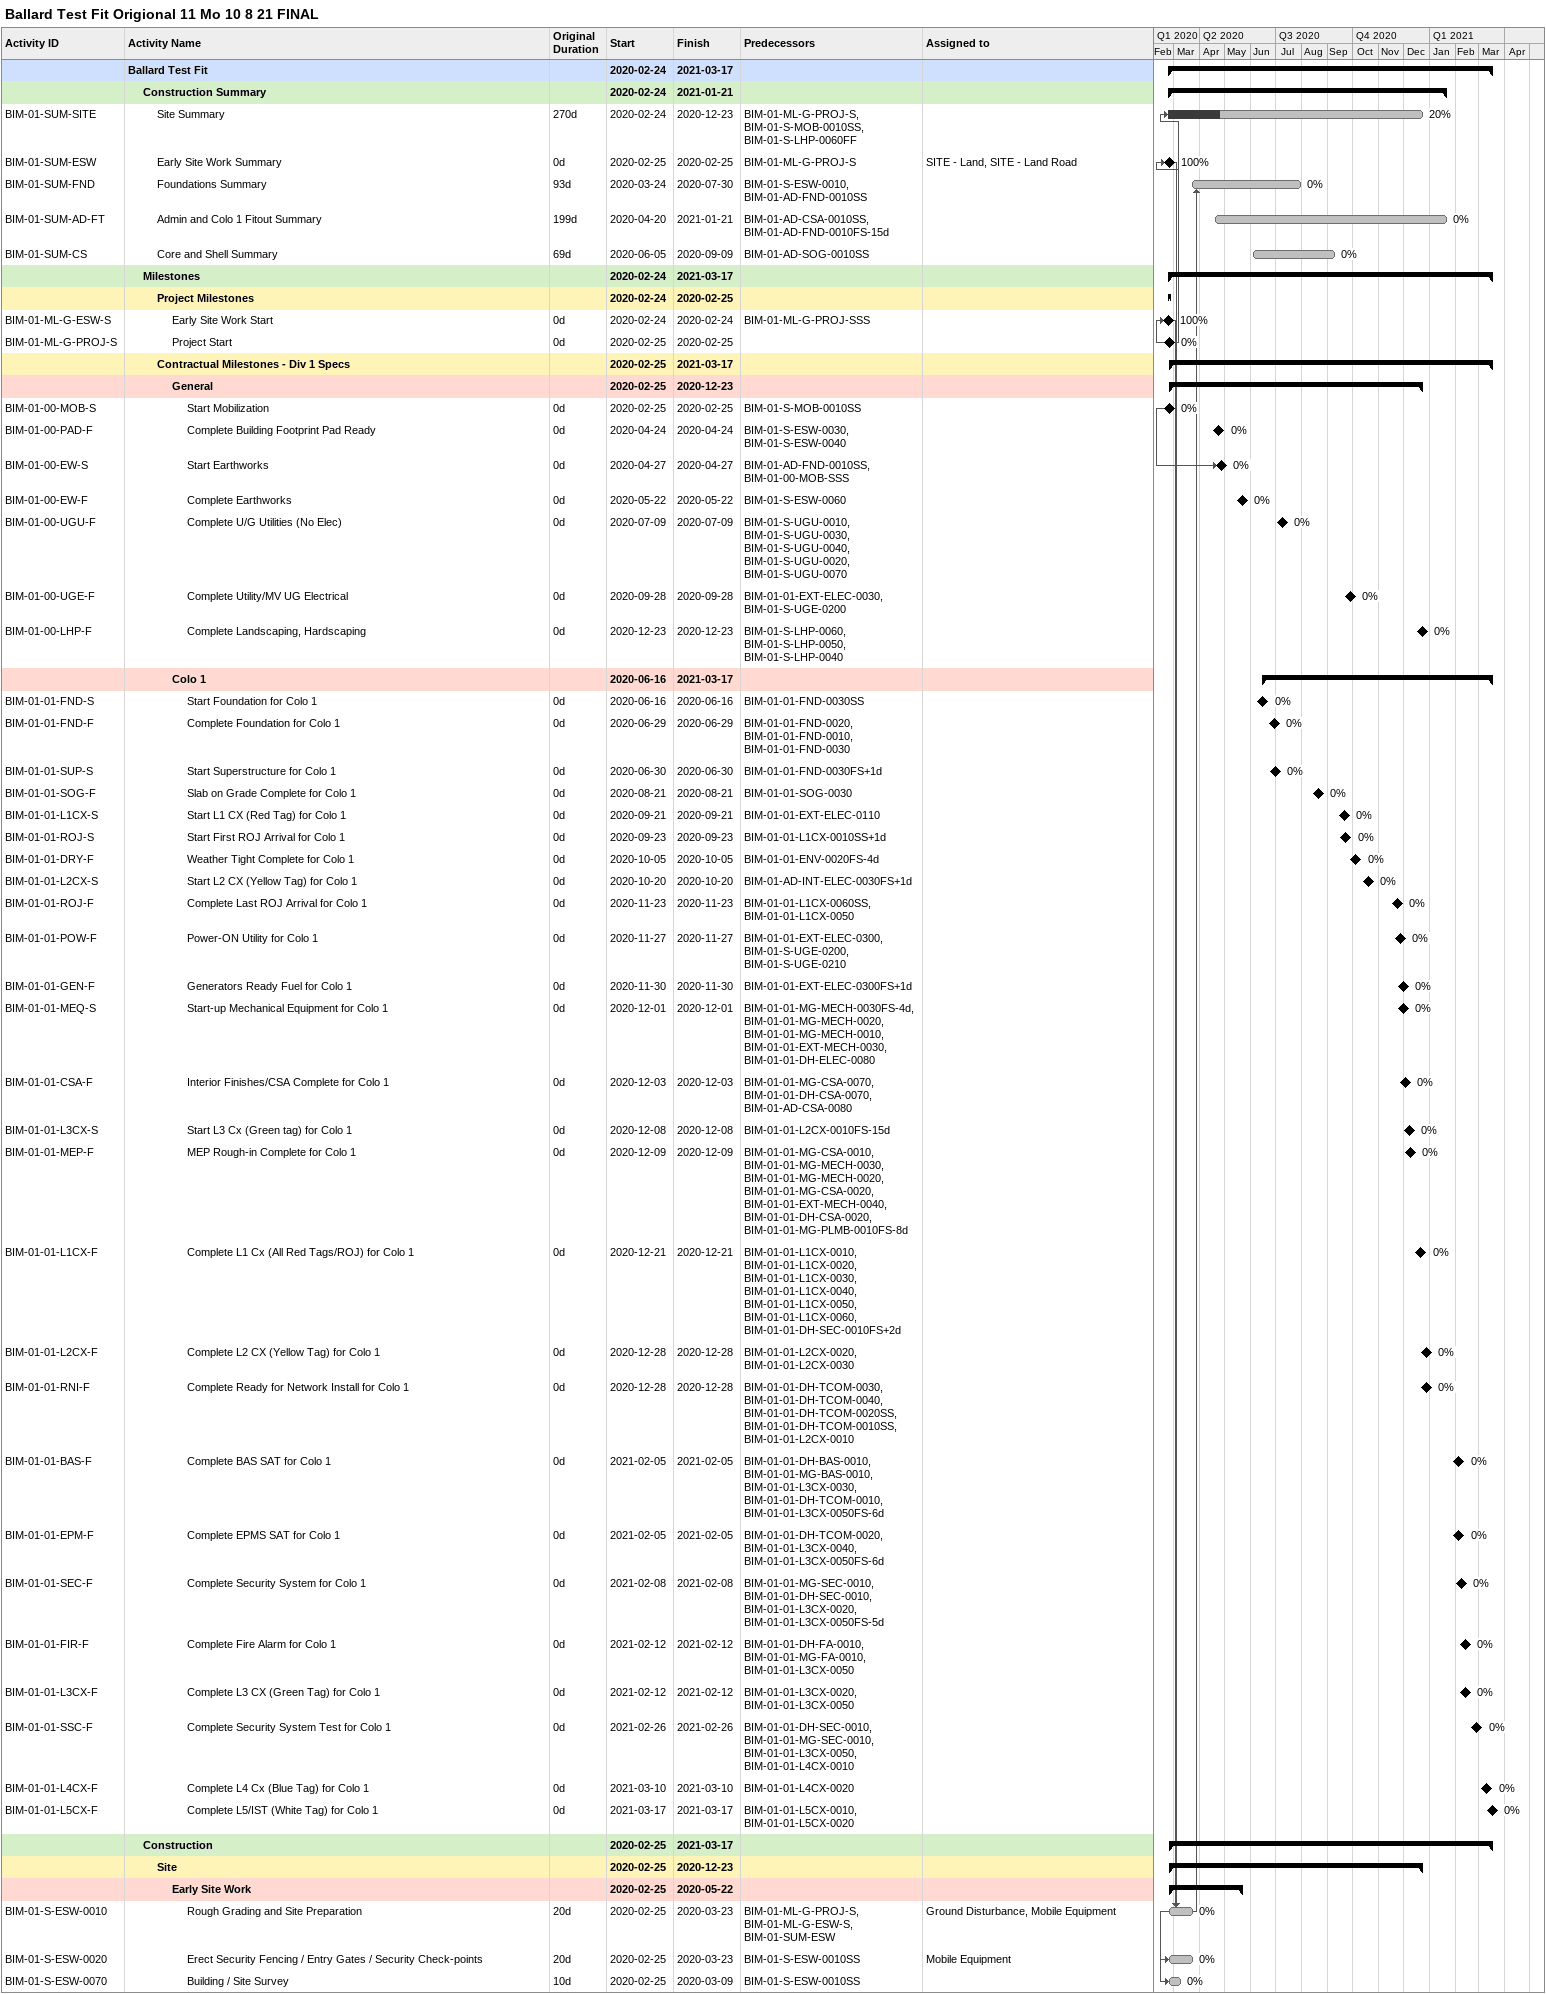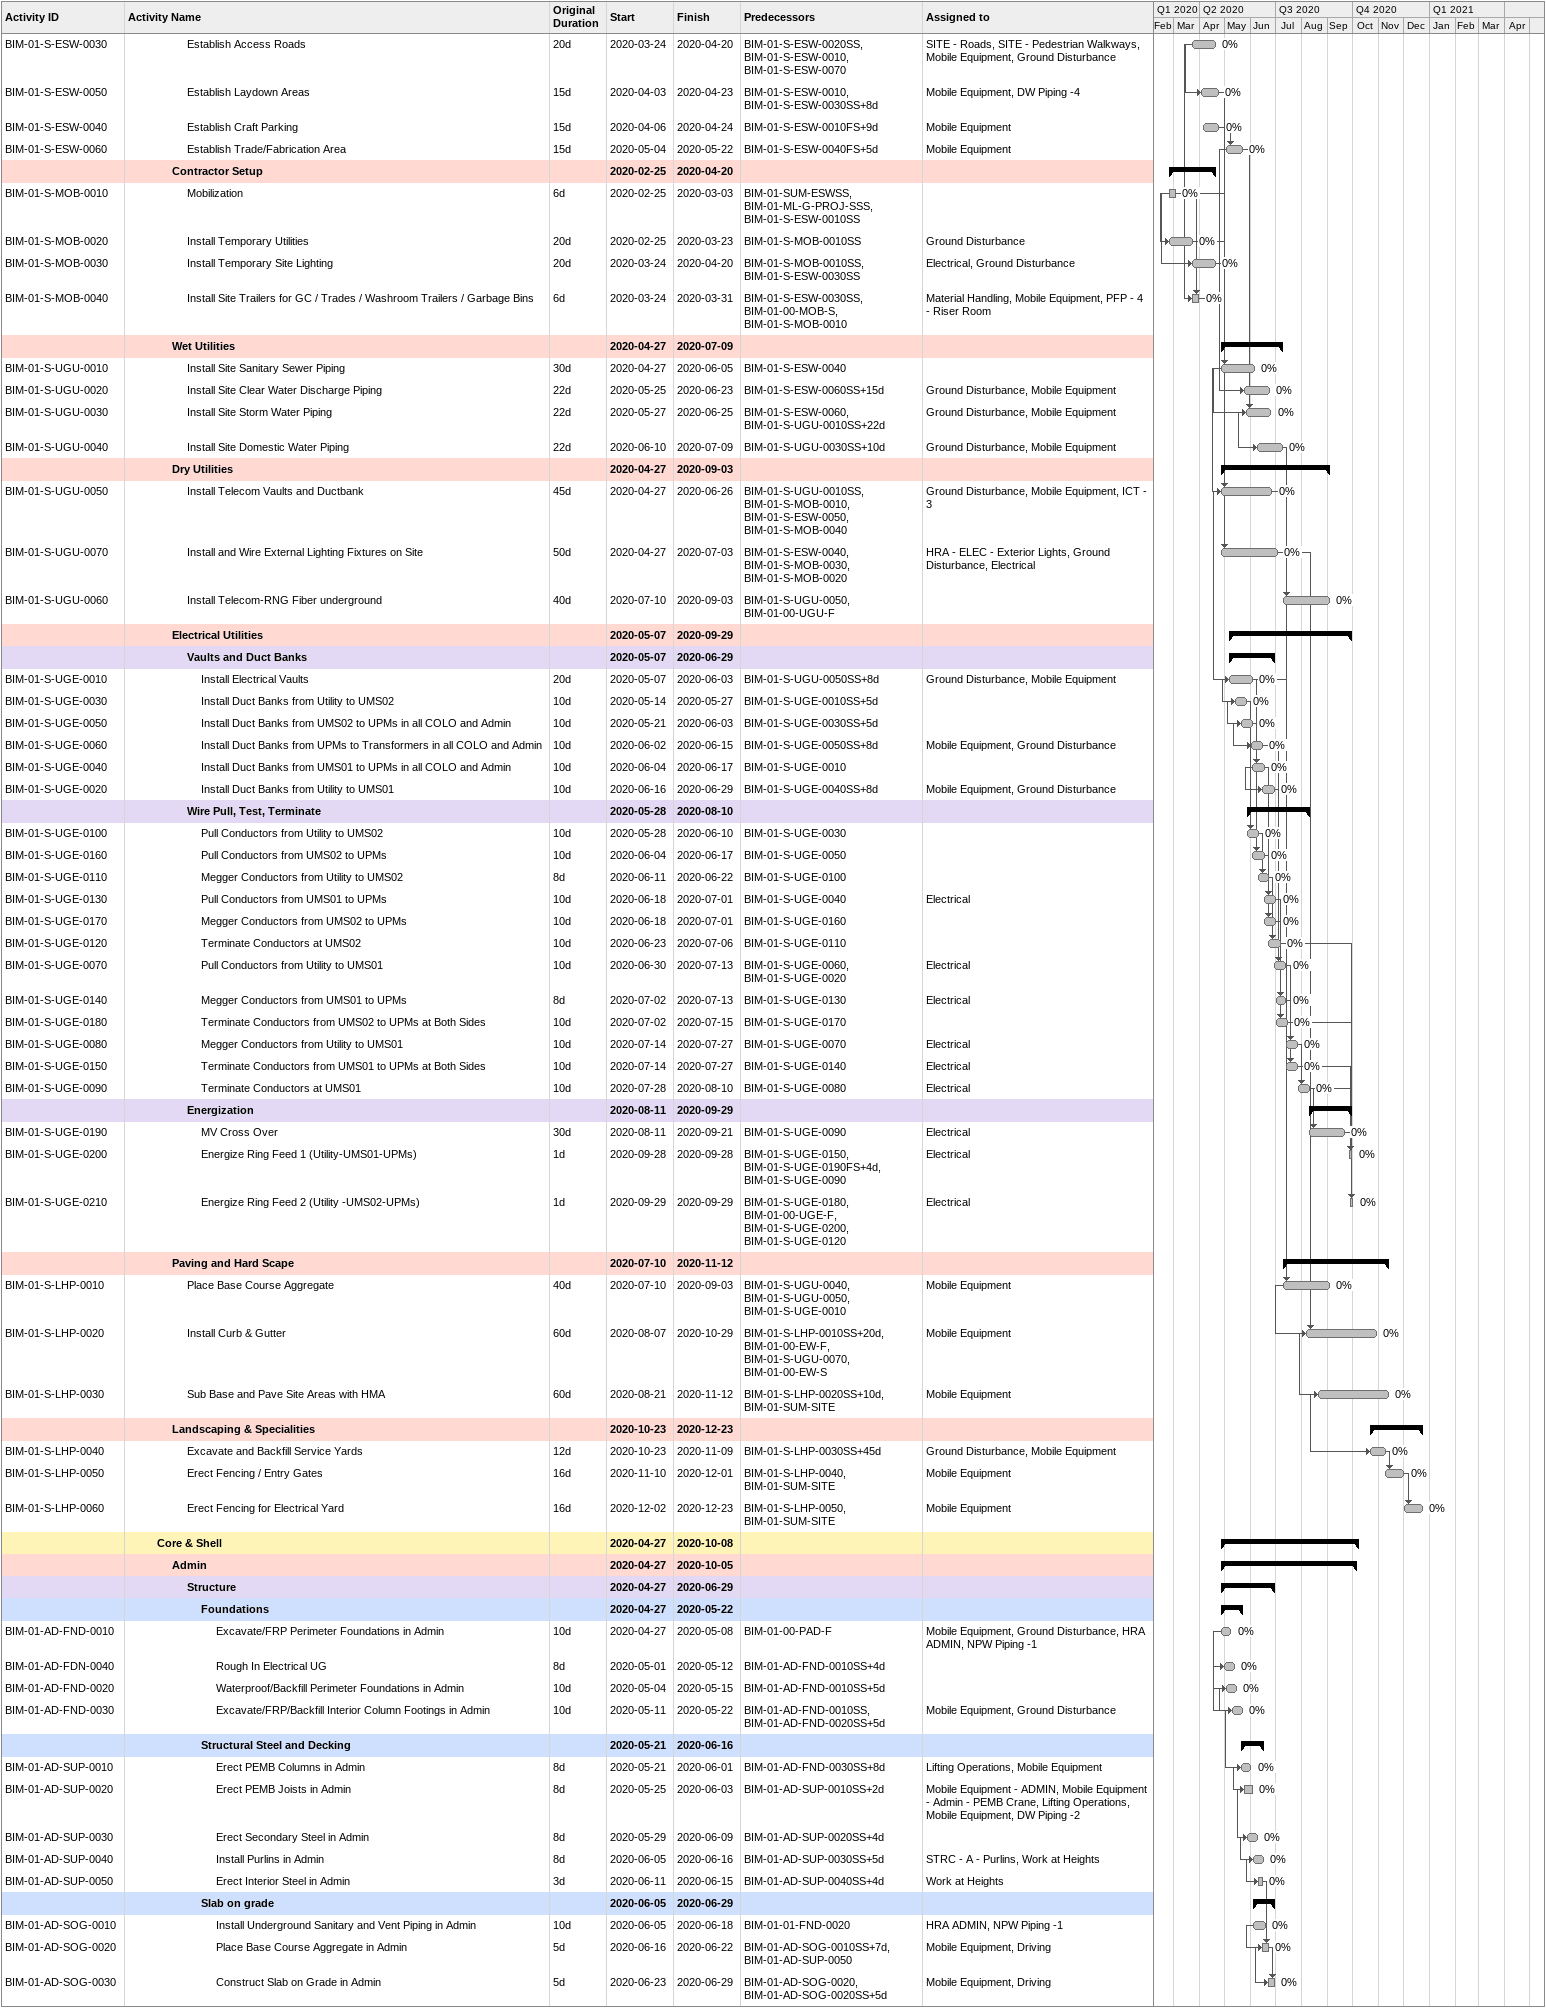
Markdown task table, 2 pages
Ballard Test Fit Origional 11 Mo 10 8 21 FINAL

| ID | Level | Task | Original duration | Start | Finish | Predecessors | Resources | % complete |
|---|---|---|---|---|---|---|---|---|
|  | 1 | **Ballard Test Fit** |  | 2020-02-24 | 2021-03-17 |  |  |  |
|  | 2 | **Construction Summary** |  | 2020-02-24 | 2021-01-21 |  |  |  |
| BIM-01-SUM-SITE | 3 | Site Summary | 270d | 2020-02-24 | 2020-12-23 | BIM-01-ML-G-PROJ-S, BIM-01-S-MOB-0010SS, BIM-01-S-LHP-0060FF |  | 20 |
| BIM-01-SUM-ESW | 3 | Early Site Work Summary | 0d | 2020-02-25 | 2020-02-25 | BIM-01-ML-G-PROJ-S | SITE - Land, SITE - Land Road | 100 |
| BIM-01-SUM-FND | 3 | Foundations Summary | 93d | 2020-03-24 | 2020-07-30 | BIM-01-S-ESW-0010, BIM-01-AD-FND-0010SS |  | 0 |
| BIM-01-SUM-AD-FT | 3 | Admin and Colo 1 Fitout Summary | 199d | 2020-04-20 | 2021-01-21 | BIM-01-AD-CSA-0010SS, BIM-01-AD-FND-0010FS-15d |  | 0 |
| BIM-01-SUM-CS | 3 | Core and Shell Summary | 69d | 2020-06-05 | 2020-09-09 | BIM-01-AD-SOG-0010SS |  | 0 |
|  | 2 | **Milestones** |  | 2020-02-24 | 2021-03-17 |  |  |  |
|  | 3 | **Project Milestones** |  | 2020-02-24 | 2020-02-25 |  |  |  |
| BIM-01-ML-G-ESW-S | 4 | Early Site Work Start | 0d | 2020-02-24 | 2020-02-24 | BIM-01-ML-G-PROJ-SSS |  | 100 |
| BIM-01-ML-G-PROJ-S | 4 | Project Start | 0d | 2020-02-25 | 2020-02-25 |  |  | 0 |
|  | 3 | **Contractual Milestones - Div 1 Specs** |  | 2020-02-25 | 2021-03-17 |  |  |  |
|  | 4 | **General** |  | 2020-02-25 | 2020-12-23 |  |  |  |
| BIM-01-00-MOB-S | 5 | Start Mobilization | 0d | 2020-02-25 | 2020-02-25 | BIM-01-S-MOB-0010SS |  | 0 |
| BIM-01-00-PAD-F | 5 | Complete Building Footprint Pad Ready | 0d | 2020-04-24 | 2020-04-24 | BIM-01-S-ESW-0030, BIM-01-S-ESW-0040 |  | 0 |
| BIM-01-00-EW-S | 5 | Start Earthworks | 0d | 2020-04-27 | 2020-04-27 | BIM-01-AD-FND-0010SS, BIM-01-00-MOB-SSS |  | 0 |
| BIM-01-00-EW-F | 5 | Complete Earthworks | 0d | 2020-05-22 | 2020-05-22 | BIM-01-S-ESW-0060 |  | 0 |
| BIM-01-00-UGU-F | 5 | Complete U/G Utilities (No Elec) | 0d | 2020-07-09 | 2020-07-09 | BIM-01-S-UGU-0010, BIM-01-S-UGU-0030, BIM-01-S-UGU-0040, BIM-01-S-UGU-0020, BIM-01-S-UGU-0070 |  | 0 |
| BIM-01-00-UGE-F | 5 | Complete Utility/MV UG Electrical | 0d | 2020-09-28 | 2020-09-28 | BIM-01-01-EXT-ELEC-0030, BIM-01-S-UGE-0200 |  | 0 |
| BIM-01-00-LHP-F | 5 | Complete Landscaping, Hardscaping | 0d | 2020-12-23 | 2020-12-23 | BIM-01-S-LHP-0060, BIM-01-S-LHP-0050, BIM-01-S-LHP-0040 |  | 0 |
|  | 4 | **Colo 1** |  | 2020-06-16 | 2021-03-17 |  |  |  |
| BIM-01-01-FND-S | 5 | Start Foundation for Colo 1 | 0d | 2020-06-16 | 2020-06-16 | BIM-01-01-FND-0030SS |  | 0 |
| BIM-01-01-FND-F | 5 | Complete Foundation for Colo 1 | 0d | 2020-06-29 | 2020-06-29 | BIM-01-01-FND-0020, BIM-01-01-FND-0010, BIM-01-01-FND-0030 |  | 0 |
| BIM-01-01-SUP-S | 5 | Start Superstructure for Colo 1 | 0d | 2020-06-30 | 2020-06-30 | BIM-01-01-FND-0030FS+1d |  | 0 |
| BIM-01-01-SOG-F | 5 | Slab on Grade Complete for Colo 1 | 0d | 2020-08-21 | 2020-08-21 | BIM-01-01-SOG-0030 |  | 0 |
| BIM-01-01-L1CX-S | 5 | Start L1 CX (Red Tag) for Colo 1 | 0d | 2020-09-21 | 2020-09-21 | BIM-01-01-EXT-ELEC-0110 |  | 0 |
| BIM-01-01-ROJ-S | 5 | Start First ROJ Arrival for Colo 1 | 0d | 2020-09-23 | 2020-09-23 | BIM-01-01-L1CX-0010SS+1d |  | 0 |
| BIM-01-01-DRY-F | 5 | Weather Tight Complete for Colo 1 | 0d | 2020-10-05 | 2020-10-05 | BIM-01-01-ENV-0020FS-4d |  | 0 |
| BIM-01-01-L2CX-S | 5 | Start L2 CX (Yellow Tag) for Colo 1 | 0d | 2020-10-20 | 2020-10-20 | BIM-01-AD-INT-ELEC-0030FS+1d |  | 0 |
| BIM-01-01-ROJ-F | 5 | Complete Last ROJ Arrival for Colo 1 | 0d | 2020-11-23 | 2020-11-23 | BIM-01-01-L1CX-0060SS, BIM-01-01-L1CX-0050 |  | 0 |
| BIM-01-01-POW-F | 5 | Power-ON Utility for Colo 1 | 0d | 2020-11-27 | 2020-11-27 | BIM-01-01-EXT-ELEC-0300, BIM-01-S-UGE-0200, BIM-01-S-UGE-0210 |  | 0 |
| BIM-01-01-GEN-F | 5 | Generators Ready Fuel for Colo 1 | 0d | 2020-11-30 | 2020-11-30 | BIM-01-01-EXT-ELEC-0300FS+1d |  | 0 |
| BIM-01-01-MEQ-S | 5 | Start-up Mechanical Equipment for Colo 1 | 0d | 2020-12-01 | 2020-12-01 | BIM-01-01-MG-MECH-0030FS-4d, BIM-01-01-MG-MECH-0020, BIM-01-01-MG-MECH-0010, BIM-01-01-EXT-MECH-0030, BIM-01-01-DH-ELEC-0080 |  | 0 |
| BIM-01-01-CSA-F | 5 | Interior Finishes/CSA Complete for Colo 1 | 0d | 2020-12-03 | 2020-12-03 | BIM-01-01-MG-CSA-0070, BIM-01-01-DH-CSA-0070, BIM-01-AD-CSA-0080 |  | 0 |
| BIM-01-01-L3CX-S | 5 | Start L3 Cx (Green tag) for Colo 1 | 0d | 2020-12-08 | 2020-12-08 | BIM-01-01-L2CX-0010FS-15d |  | 0 |
| BIM-01-01-MEP-F | 5 | MEP Rough-in Complete for Colo 1 | 0d | 2020-12-09 | 2020-12-09 | BIM-01-01-MG-CSA-0010, BIM-01-01-MG-MECH-0030, BIM-01-01-MG-MECH-0020, BIM-01-01-MG-CSA-0020, BIM-01-01-EXT-MECH-0040, BIM-01-01-DH-CSA-0020, BIM-01-01-MG-PLMB-0010FS-8d |  | 0 |
| BIM-01-01-L1CX-F | 5 | Complete L1 Cx (All Red Tags/ROJ) for Colo 1 | 0d | 2020-12-21 | 2020-12-21 | BIM-01-01-L1CX-0010, BIM-01-01-L1CX-0020, BIM-01-01-L1CX-0030, BIM-01-01-L1CX-0040, BIM-01-01-L1CX-0050, BIM-01-01-L1CX-0060, BIM-01-01-DH-SEC-0010FS+2d |  | 0 |
| BIM-01-01-L2CX-F | 5 | Complete L2 CX (Yellow Tag) for Colo 1 | 0d | 2020-12-28 | 2020-12-28 | BIM-01-01-L2CX-0020, BIM-01-01-L2CX-0030 |  | 0 |
| BIM-01-01-RNI-F | 5 | Complete Ready for Network Install for Colo 1 | 0d | 2020-12-28 | 2020-12-28 | BIM-01-01-DH-TCOM-0030, BIM-01-01-DH-TCOM-0040, BIM-01-01-DH-TCOM-0020SS, BIM-01-01-DH-TCOM-0010SS, BIM-01-01-L2CX-0010 |  | 0 |
| BIM-01-01-BAS-F | 5 | Complete BAS SAT for Colo 1 | 0d | 2021-02-05 | 2021-02-05 | BIM-01-01-DH-BAS-0010, BIM-01-01-MG-BAS-0010, BIM-01-01-L3CX-0030, BIM-01-01-DH-TCOM-0010, BIM-01-01-L3CX-0050FS-6d |  | 0 |
| BIM-01-01-EPM-F | 5 | Complete EPMS SAT for Colo 1 | 0d | 2021-02-05 | 2021-02-05 | BIM-01-01-DH-TCOM-0020, BIM-01-01-L3CX-0040, BIM-01-01-L3CX-0050FS-6d |  | 0 |
| BIM-01-01-SEC-F | 5 | Complete Security System for Colo 1 | 0d | 2021-02-08 | 2021-02-08 | BIM-01-01-MG-SEC-0010, BIM-01-01-DH-SEC-0010, BIM-01-01-L3CX-0020, BIM-01-01-L3CX-0050FS-5d |  | 0 |
| BIM-01-01-FIR-F | 5 | Complete Fire Alarm for Colo 1 | 0d | 2021-02-12 | 2021-02-12 | BIM-01-01-DH-FA-0010, BIM-01-01-MG-FA-0010, BIM-01-01-L3CX-0050 |  | 0 |
| BIM-01-01-L3CX-F | 5 | Complete L3 CX (Green Tag) for Colo 1 | 0d | 2021-02-12 | 2021-02-12 | BIM-01-01-L3CX-0020, BIM-01-01-L3CX-0050 |  | 0 |
| BIM-01-01-SSC-F | 5 | Complete Security System Test for Colo 1 | 0d | 2021-02-26 | 2021-02-26 | BIM-01-01-DH-SEC-0010, BIM-01-01-MG-SEC-0010, BIM-01-01-L3CX-0050, BIM-01-01-L4CX-0010 |  | 0 |
| BIM-01-01-L4CX-F | 5 | Complete L4 Cx (Blue Tag) for Colo 1 | 0d | 2021-03-10 | 2021-03-10 | BIM-01-01-L4CX-0020 |  | 0 |
| BIM-01-01-L5CX-F | 5 | Complete L5/IST (White Tag) for Colo 1 | 0d | 2021-03-17 | 2021-03-17 | BIM-01-01-L5CX-0010, BIM-01-01-L5CX-0020 |  | 0 |
|  | 2 | **Construction** |  | 2020-02-25 | 2021-03-17 |  |  |  |
|  | 3 | **Site** |  | 2020-02-25 | 2020-12-23 |  |  |  |
|  | 4 | **Early Site Work** |  | 2020-02-25 | 2020-05-22 |  |  |  |
| BIM-01-S-ESW-0010 | 5 | Rough Grading and Site Preparation | 20d | 2020-02-25 | 2020-03-23 | BIM-01-ML-G-PROJ-S, BIM-01-ML-G-ESW-S, BIM-01-SUM-ESW | Ground Disturbance, Mobile Equipment | 0 |
| BIM-01-S-ESW-0020 | 5 | Erect Security Fencing / Entry Gates / Security Check-points | 20d | 2020-02-25 | 2020-03-23 | BIM-01-S-ESW-0010SS | Mobile Equipment | 0 |
| BIM-01-S-ESW-0070 | 5 | Building / Site Survey | 10d | 2020-02-25 | 2020-03-09 | BIM-01-S-ESW-0010SS |  | 0 |
| BIM-01-S-ESW-0030 | 5 | Establish Access Roads | 20d | 2020-03-24 | 2020-04-20 | BIM-01-S-ESW-0020SS, BIM-01-S-ESW-0010, BIM-01-S-ESW-0070 | SITE - Roads, SITE - Pedestrian Walkways, Mobile Equipment, Ground Disturbance | 0 |
| BIM-01-S-ESW-0050 | 5 | Establish Laydown Areas | 15d | 2020-04-03 | 2020-04-23 | BIM-01-S-ESW-0010, BIM-01-S-ESW-0030SS+8d | Mobile Equipment, DW Piping -4 | 0 |
| BIM-01-S-ESW-0040 | 5 | Establish Craft Parking | 15d | 2020-04-06 | 2020-04-24 | BIM-01-S-ESW-0010FS+9d | Mobile Equipment | 0 |
| BIM-01-S-ESW-0060 | 5 | Establish Trade/Fabrication Area | 15d | 2020-05-04 | 2020-05-22 | BIM-01-S-ESW-0040FS+5d | Mobile Equipment | 0 |
|  | 4 | **Contractor Setup** |  | 2020-02-25 | 2020-04-20 |  |  |  |
| BIM-01-S-MOB-0010 | 5 | Mobilization | 6d | 2020-02-25 | 2020-03-03 | BIM-01-SUM-ESWSS, BIM-01-ML-G-PROJ-SSS, BIM-01-S-ESW-0010SS |  | 0 |
| BIM-01-S-MOB-0020 | 5 | Install Temporary Utilities | 20d | 2020-02-25 | 2020-03-23 | BIM-01-S-MOB-0010SS | Ground Disturbance | 0 |
| BIM-01-S-MOB-0030 | 5 | Install Temporary Site Lighting | 20d | 2020-03-24 | 2020-04-20 | BIM-01-S-MOB-0010SS, BIM-01-S-ESW-0030SS | Electrical, Ground Disturbance | 0 |
| BIM-01-S-MOB-0040 | 5 | Install Site Trailers for GC / Trades / Washroom Trailers / Garbage Bins | 6d | 2020-03-24 | 2020-03-31 | BIM-01-S-ESW-0030SS, BIM-01-00-MOB-S, BIM-01-S-MOB-0010 | Material Handling, Mobile Equipment, PFP - 4 - Riser Room | 0 |
|  | 4 | **Wet Utilities** |  | 2020-04-27 | 2020-07-09 |  |  |  |
| BIM-01-S-UGU-0010 | 5 | Install Site Sanitary Sewer Piping | 30d | 2020-04-27 | 2020-06-05 | BIM-01-S-ESW-0040 |  | 0 |
| BIM-01-S-UGU-0020 | 5 | Install Site Clear Water Discharge Piping | 22d | 2020-05-25 | 2020-06-23 | BIM-01-S-ESW-0060SS+15d | Ground Disturbance, Mobile Equipment | 0 |
| BIM-01-S-UGU-0030 | 5 | Install Site Storm Water Piping | 22d | 2020-05-27 | 2020-06-25 | BIM-01-S-ESW-0060, BIM-01-S-UGU-0010SS+22d | Ground Disturbance, Mobile Equipment | 0 |
| BIM-01-S-UGU-0040 | 5 | Install Site Domestic Water Piping | 22d | 2020-06-10 | 2020-07-09 | BIM-01-S-UGU-0030SS+10d | Ground Disturbance, Mobile Equipment | 0 |
|  | 4 | **Dry Utilities** |  | 2020-04-27 | 2020-09-03 |  |  |  |
| BIM-01-S-UGU-0050 | 5 | Install Telecom Vaults and Ductbank | 45d | 2020-04-27 | 2020-06-26 | BIM-01-S-UGU-0010SS, BIM-01-S-MOB-0010, BIM-01-S-ESW-0050, BIM-01-S-MOB-0040 | Ground Disturbance, Mobile Equipment, ICT - 3 | 0 |
| BIM-01-S-UGU-0070 | 5 | Install and Wire External Lighting Fixtures on Site | 50d | 2020-04-27 | 2020-07-03 | BIM-01-S-ESW-0040, BIM-01-S-MOB-0030, BIM-01-S-MOB-0020 | HRA - ELEC - Exterior Lights, Ground Disturbance, Electrical | 0 |
| BIM-01-S-UGU-0060 | 5 | Install Telecom-RNG Fiber underground | 40d | 2020-07-10 | 2020-09-03 | BIM-01-S-UGU-0050, BIM-01-00-UGU-F |  | 0 |
|  | 4 | **Electrical Utilities** |  | 2020-05-07 | 2020-09-29 |  |  |  |
|  | 5 | **Vaults and Duct Banks** |  | 2020-05-07 | 2020-06-29 |  |  |  |
| BIM-01-S-UGE-0010 | 6 | Install Electrical Vaults | 20d | 2020-05-07 | 2020-06-03 | BIM-01-S-UGU-0050SS+8d | Ground Disturbance, Mobile Equipment | 0 |
| BIM-01-S-UGE-0030 | 6 | Install Duct Banks from Utility to UMS02 | 10d | 2020-05-14 | 2020-05-27 | BIM-01-S-UGE-0010SS+5d |  | 0 |
| BIM-01-S-UGE-0050 | 6 | Install Duct Banks from UMS02 to UPMs in all COLO and Admin | 10d | 2020-05-21 | 2020-06-03 | BIM-01-S-UGE-0030SS+5d |  | 0 |
| BIM-01-S-UGE-0060 | 6 | Install Duct Banks from UPMs to Transformers in all COLO and Admin | 10d | 2020-06-02 | 2020-06-15 | BIM-01-S-UGE-0050SS+8d | Mobile Equipment, Ground Disturbance | 0 |
| BIM-01-S-UGE-0040 | 6 | Install Duct Banks from UMS01 to UPMs in all COLO and Admin | 10d | 2020-06-04 | 2020-06-17 | BIM-01-S-UGE-0010 |  | 0 |
| BIM-01-S-UGE-0020 | 6 | Install Duct Banks from Utility to UMS01 | 10d | 2020-06-16 | 2020-06-29 | BIM-01-S-UGE-0040SS+8d | Mobile Equipment, Ground Disturbance | 0 |
|  | 5 | **Wire Pull, Test, Terminate** |  | 2020-05-28 | 2020-08-10 |  |  |  |
| BIM-01-S-UGE-0100 | 6 | Pull Conductors from Utility to UMS02 | 10d | 2020-05-28 | 2020-06-10 | BIM-01-S-UGE-0030 |  | 0 |
| BIM-01-S-UGE-0160 | 6 | Pull Conductors from UMS02 to UPMs | 10d | 2020-06-04 | 2020-06-17 | BIM-01-S-UGE-0050 |  | 0 |
| BIM-01-S-UGE-0110 | 6 | Megger Conductors from Utility to UMS02 | 8d | 2020-06-11 | 2020-06-22 | BIM-01-S-UGE-0100 |  | 0 |
| BIM-01-S-UGE-0130 | 6 | Pull Conductors from UMS01 to UPMs | 10d | 2020-06-18 | 2020-07-01 | BIM-01-S-UGE-0040 | Electrical | 0 |
| BIM-01-S-UGE-0170 | 6 | Megger Conductors from UMS02 to UPMs | 10d | 2020-06-18 | 2020-07-01 | BIM-01-S-UGE-0160 |  | 0 |
| BIM-01-S-UGE-0120 | 6 | Terminate Conductors at UMS02 | 10d | 2020-06-23 | 2020-07-06 | BIM-01-S-UGE-0110 |  | 0 |
| BIM-01-S-UGE-0070 | 6 | Pull Conductors from Utility to UMS01 | 10d | 2020-06-30 | 2020-07-13 | BIM-01-S-UGE-0060, BIM-01-S-UGE-0020 | Electrical | 0 |
| BIM-01-S-UGE-0140 | 6 | Megger Conductors from UMS01 to UPMs | 8d | 2020-07-02 | 2020-07-13 | BIM-01-S-UGE-0130 | Electrical | 0 |
| BIM-01-S-UGE-0180 | 6 | Terminate Conductors from UMS02 to UPMs at Both Sides | 10d | 2020-07-02 | 2020-07-15 | BIM-01-S-UGE-0170 |  | 0 |
| BIM-01-S-UGE-0080 | 6 | Megger Conductors from Utility to UMS01 | 10d | 2020-07-14 | 2020-07-27 | BIM-01-S-UGE-0070 | Electrical | 0 |
| BIM-01-S-UGE-0150 | 6 | Terminate Conductors from UMS01 to UPMs at Both Sides | 10d | 2020-07-14 | 2020-07-27 | BIM-01-S-UGE-0140 | Electrical | 0 |
| BIM-01-S-UGE-0090 | 6 | Terminate Conductors at UMS01 | 10d | 2020-07-28 | 2020-08-10 | BIM-01-S-UGE-0080 | Electrical | 0 |
|  | 5 | **Energization** |  | 2020-08-11 | 2020-09-29 |  |  |  |
| BIM-01-S-UGE-0190 | 6 | MV Cross Over | 30d | 2020-08-11 | 2020-09-21 | BIM-01-S-UGE-0090 | Electrical | 0 |
| BIM-01-S-UGE-0200 | 6 | Energize Ring Feed 1 (Utility-UMS01-UPMs) | 1d | 2020-09-28 | 2020-09-28 | BIM-01-S-UGE-0150, BIM-01-S-UGE-0190FS+4d, BIM-01-S-UGE-0090 | Electrical | 0 |
| BIM-01-S-UGE-0210 | 6 | Energize Ring Feed 2 (Utility -UMS02-UPMs) | 1d | 2020-09-29 | 2020-09-29 | BIM-01-S-UGE-0180, BIM-01-00-UGE-F, BIM-01-S-UGE-0200, BIM-01-S-UGE-0120 | Electrical | 0 |
|  | 4 | **Paving and Hard Scape** |  | 2020-07-10 | 2020-11-12 |  |  |  |
| BIM-01-S-LHP-0010 | 5 | Place Base Course Aggregate | 40d | 2020-07-10 | 2020-09-03 | BIM-01-S-UGU-0040, BIM-01-S-UGU-0050, BIM-01-S-UGE-0010 | Mobile Equipment | 0 |
| BIM-01-S-LHP-0020 | 5 | Install Curb & Gutter | 60d | 2020-08-07 | 2020-10-29 | BIM-01-S-LHP-0010SS+20d, BIM-01-00-EW-F, BIM-01-S-UGU-0070, BIM-01-00-EW-S | Mobile Equipment | 0 |
| BIM-01-S-LHP-0030 | 5 | Sub Base and Pave Site Areas with HMA | 60d | 2020-08-21 | 2020-11-12 | BIM-01-S-LHP-0020SS+10d, BIM-01-SUM-SITE | Mobile Equipment | 0 |
|  | 4 | **Landscaping & Specialities** |  | 2020-10-23 | 2020-12-23 |  |  |  |
| BIM-01-S-LHP-0040 | 5 | Excavate and Backfill Service Yards | 12d | 2020-10-23 | 2020-11-09 | BIM-01-S-LHP-0030SS+45d | Ground Disturbance, Mobile Equipment | 0 |
| BIM-01-S-LHP-0050 | 5 | Erect Fencing / Entry Gates | 16d | 2020-11-10 | 2020-12-01 | BIM-01-S-LHP-0040, BIM-01-SUM-SITE | Mobile Equipment | 0 |
| BIM-01-S-LHP-0060 | 5 | Erect Fencing for Electrical Yard | 16d | 2020-12-02 | 2020-12-23 | BIM-01-S-LHP-0050, BIM-01-SUM-SITE | Mobile Equipment | 0 |
|  | 3 | **Core & Shell** |  | 2020-04-27 | 2020-10-08 |  |  |  |
|  | 4 | **Admin** |  | 2020-04-27 | 2020-10-05 |  |  |  |
|  | 5 | **Structure** |  | 2020-04-27 | 2020-06-29 |  |  |  |
|  | 6 | **Foundations** |  | 2020-04-27 | 2020-05-22 |  |  |  |
| BIM-01-AD-FND-0010 | 7 | Excavate/FRP Perimeter Foundations in Admin | 10d | 2020-04-27 | 2020-05-08 | BIM-01-00-PAD-F | Mobile Equipment, Ground Disturbance, HRA ADMIN, NPW Piping -1 | 0 |
| BIM-01-AD-FDN-0040 | 7 | Rough In Electrical UG | 8d | 2020-05-01 | 2020-05-12 | BIM-01-AD-FND-0010SS+4d |  | 0 |
| BIM-01-AD-FND-0020 | 7 | Waterproof/Backfill Perimeter Foundations in Admin | 10d | 2020-05-04 | 2020-05-15 | BIM-01-AD-FND-0010SS+5d |  | 0 |
| BIM-01-AD-FND-0030 | 7 | Excavate/FRP/Backfill Interior Column Footings in Admin | 10d | 2020-05-11 | 2020-05-22 | BIM-01-AD-FND-0010SS, BIM-01-AD-FND-0020SS+5d | Mobile Equipment, Ground Disturbance | 0 |
|  | 6 | **Structural Steel and Decking** |  | 2020-05-21 | 2020-06-16 |  |  |  |
| BIM-01-AD-SUP-0010 | 7 | Erect PEMB Columns in Admin | 8d | 2020-05-21 | 2020-06-01 | BIM-01-AD-FND-0030SS+8d | Lifting Operations, Mobile Equipment | 0 |
| BIM-01-AD-SUP-0020 | 7 | Erect PEMB Joists in Admin | 8d | 2020-05-25 | 2020-06-03 | BIM-01-AD-SUP-0010SS+2d | Mobile Equipment - ADMIN, Mobile Equipment - Admin - PEMB Crane, Lifting Operations, Mobile Equipment, DW Piping -2 | 0 |
| BIM-01-AD-SUP-0030 | 7 | Erect Secondary Steel in Admin | 8d | 2020-05-29 | 2020-06-09 | BIM-01-AD-SUP-0020SS+4d |  | 0 |
| BIM-01-AD-SUP-0040 | 7 | Install Purlins in Admin | 8d | 2020-06-05 | 2020-06-16 | BIM-01-AD-SUP-0030SS+5d | STRC - A - Purlins, Work at Heights | 0 |
| BIM-01-AD-SUP-0050 | 7 | Erect Interior Steel in Admin | 3d | 2020-06-11 | 2020-06-15 | BIM-01-AD-SUP-0040SS+4d | Work at Heights | 0 |
|  | 6 | **Slab on grade** |  | 2020-06-05 | 2020-06-29 |  |  |  |
| BIM-01-AD-SOG-0010 | 7 | Install Underground Sanitary and Vent Piping in Admin | 10d | 2020-06-05 | 2020-06-18 | BIM-01-01-FND-0020 | HRA ADMIN, NPW Piping -1 | 0 |
| BIM-01-AD-SOG-0020 | 7 | Place Base Course Aggregate in Admin | 5d | 2020-06-16 | 2020-06-22 | BIM-01-AD-SOG-0010SS+7d, BIM-01-AD-SUP-0050 | Mobile Equipment, Driving | 0 |
| BIM-01-AD-SOG-0030 | 7 | Construct Slab on Grade in Admin | 5d | 2020-06-23 | 2020-06-29 | BIM-01-AD-SOG-0020, BIM-01-AD-SOG-0020SS+5d | Mobile Equipment, Driving | 0 |
